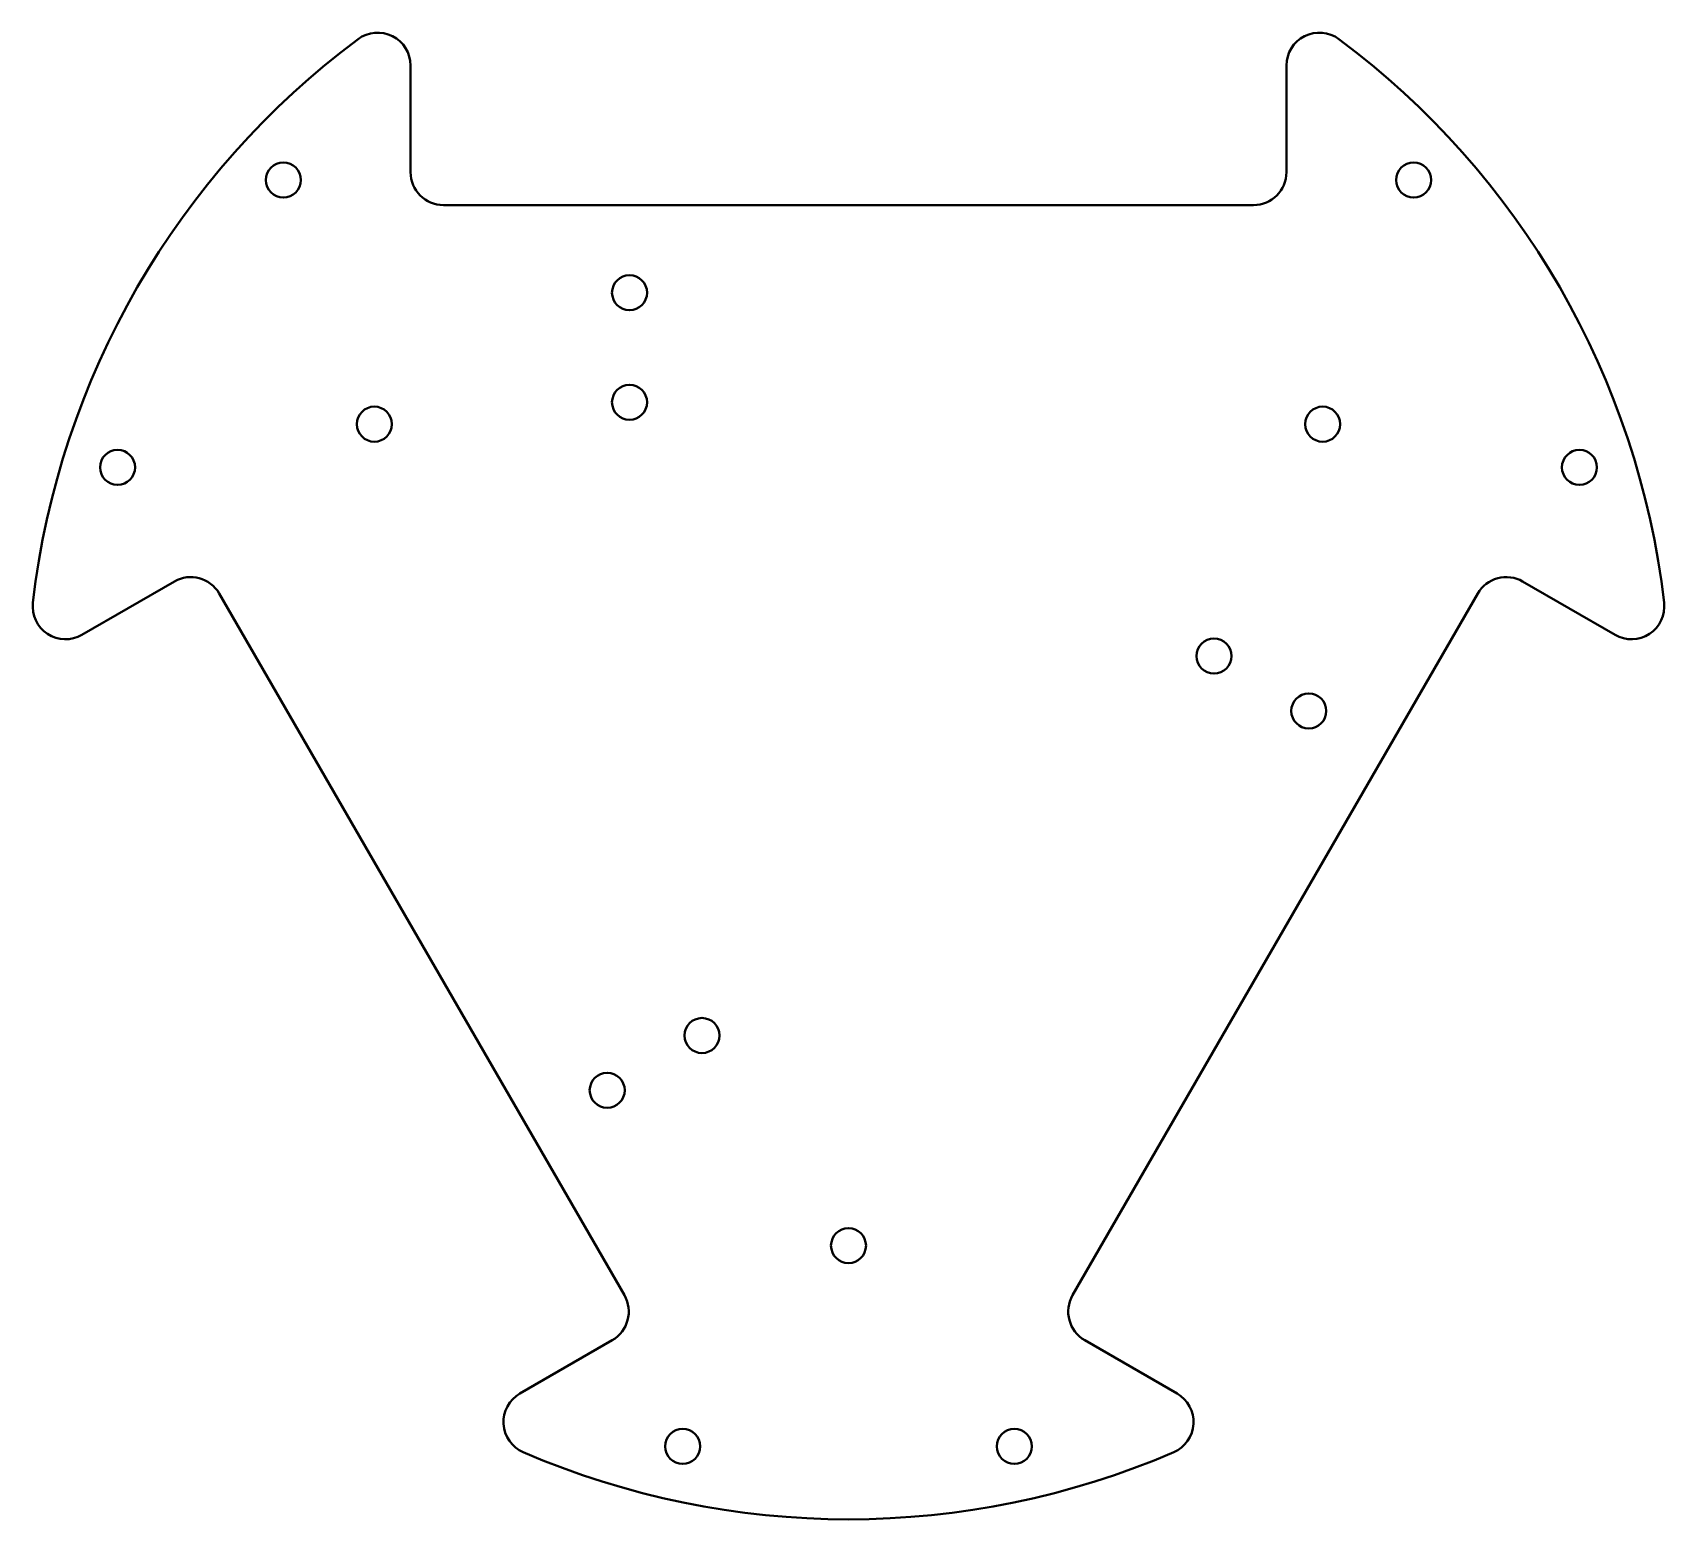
# Model space of a CAD drawing. Header units: inches. Extents: x -75 to 75, y -75 to 61.
import ezdxf

# ---------------------------------------------------------------- set-up
doc = ezdxf.new("R2010")
doc.units = ezdxf.units.IN
doc.header["$MEASUREMENT"] = 0
doc.layers.add('ModelSketch_Visible', color=7, linetype='Continuous', lineweight=40)

msp = doc.modelspace()

# ---------------------------------------------------------------- linework, layer by layer
at = {"layer": 'ModelSketch_Visible'}
for p, q in [((-40, 48), (-40, 57.75)), ((-40, 48), (-40, 57.75)), ((40, 48), (40, 57.75)), ((40, 48), (40, 57.75)), ((-37, 45), (37, 45)), ((-37, 45), (37, 45)), ((-61.57, 10.64), (-70.01, 5.77)), ((-61.57, 10.64), (-70.01, 5.77)), ((61.57, 10.64), (70.01, 5.77)), ((61.57, 10.64), (70.01, 5.77)), ((-20.47, -54.54), (-57.47, 9.54)), ((-20.47, -54.54), (-57.47, 9.54)), ((57.47, 9.54), (20.47, -54.54)), ((57.47, 9.54), (20.47, -54.54)), ((-21.57, -58.64), (-30.01, -63.52)), ((-21.57, -58.64), (-30.01, -63.52)), ((21.57, -58.64), (30.01, -63.52)), ((21.57, -58.64), (30.01, -63.52))]:
    msp.add_line(p, q, dxfattribs=at)
for centre in [(-51.61, 47.29), (-51.61, 47.29), (51.61, 47.29), (51.61, 47.29), (-20, 37), (-20, 37), (-20, 27), (-20, 27), (-43.3, 25), (-43.3, 25), (43.3, 25), (43.3, 25), (-66.76, 21.05), (-66.76, 21.05), (66.76, 21.05), (66.76, 21.05), (33.38, 3.82), (33.38, 3.82), (42.04, -1.18), (42.04, -1.18), (-13.38, -30.82), (-13.38, -30.82), (-22.04, -35.82), (-22.04, -35.82), (0, -50), (0, -50), (-15.15, -68.34), (-15.15, -68.34), (15.15, -68.34), (15.15, -68.34)]:
    msp.add_circle(centre, 1.6, dxfattribs=at)
for centre, radius, start, end in [((0, 0), 75, 126.6712, 173.3288), ((0, 0), 75, 126.6712, 173.3288), ((-43, 57.75), 3, 0, 126.6712), ((-43, 57.75), 3, 0, 126.6712), ((43, 57.75), 3, 53.3288, 180), ((43, 57.75), 3, 53.3288, 180), ((0, 0), 75, 6.6712, 53.3288), ((0, 0), 75, 6.6712, 53.3288), ((-37, 48), 3, 180, 270), ((-37, 48), 3, 180, 270), ((37, 48), 3, 270, 0), ((37, 48), 3, 270, 0), ((-60.07, 8.04), 3, 30, 120), ((-60.07, 8.04), 3, 30, 120), ((60.07, 8.04), 3, 60, 150), ((60.07, 8.04), 3, 60, 150), ((-71.51, 8.36), 3, 173.3288, 300), ((-71.51, 8.36), 3, 173.3288, 300), ((71.51, 8.36), 3, 240, 6.6712), ((71.51, 8.36), 3, 240, 6.6712), ((-23.07, -56.04), 3, 300, 30), ((-23.07, -56.04), 3, 300, 30), ((23.07, -56.04), 3, 150, 240), ((23.07, -56.04), 3, 150, 240), ((-28.51, -66.11), 3, 120, 246.6712), ((-28.51, -66.11), 3, 120, 246.6712), ((28.51, -66.11), 3, 293.3288, 60), ((28.51, -66.11), 3, 293.3288, 60), ((0, 0), 75, 246.6712, 293.3288), ((0, 0), 75, 246.6712, 293.3288)]:
    msp.add_arc(centre, radius, start, end, dxfattribs=at)

doc.saveas('drawing.dxf')
